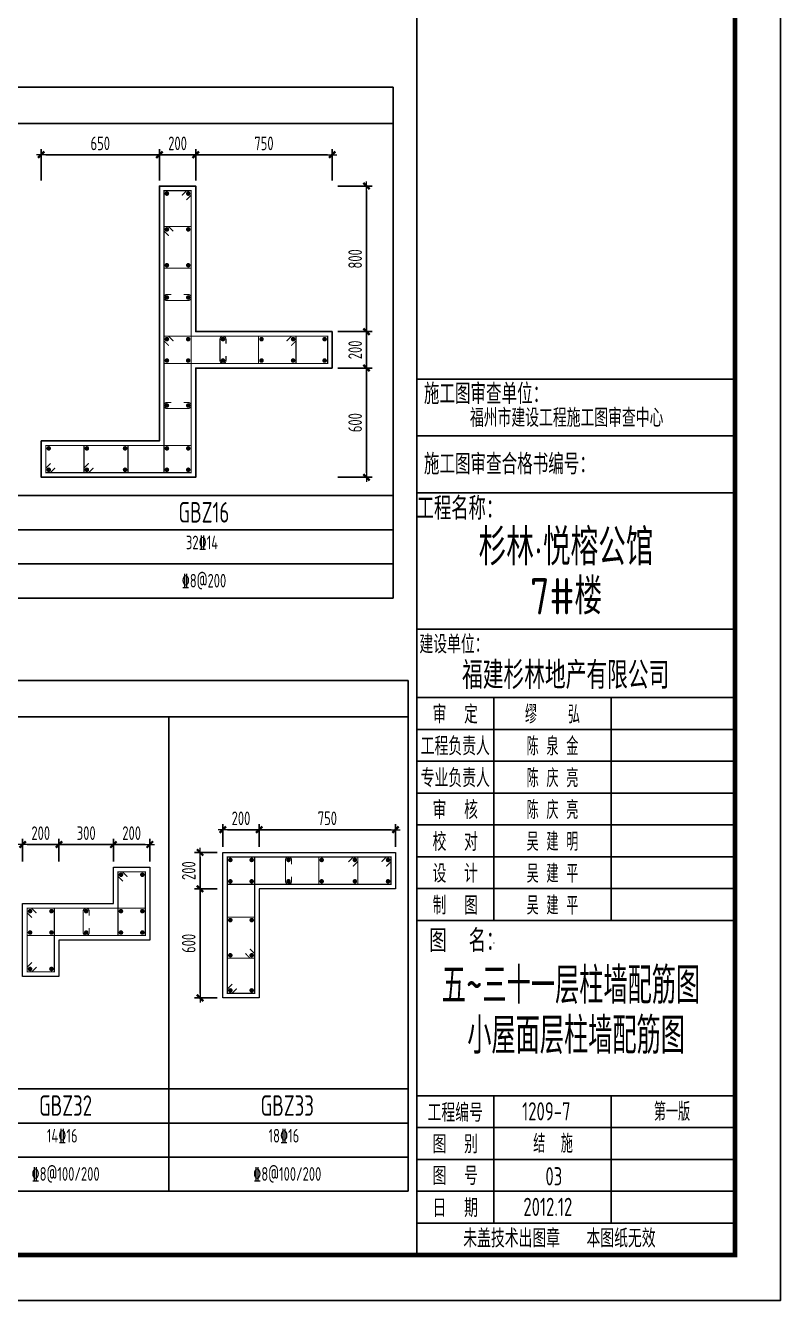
# Model space of a CAD drawing. Extents: x -144902 to 588294, y -160863 to 65494.
# Drawn here: x 47091 to 63700, y -160863 to -132837 of the extents above; entities that cross this region are included whole.
import ezdxf
from ezdxf.enums import TextEntityAlignment as Align

# ---------------------------------------------------------------- set-up
doc = ezdxf.new("R2010")
doc.units = 0
doc.header["$LTSCALE"] = 100
doc.layers.get('0').update_dxf_attribs({"linetype": 'CONTINUOUS'})
doc.layers.get('Defpoints').update_dxf_attribs({"linetype": 'CONTINUOUS'})
for name, color, linetype in [('1508', 2, 'CONTINUOUS'), ('colu', 255, 'CONTINUOUS'), ('PUB_TITLE', 4, 'CONTINUOUS'), ('TAB', 7, 'CONTINUOUS'), ('TEXT', 7, 'CONTINUOUS'), ('tk', 7, 'CONTINUOUS')]:
    doc.layers.add(name, color=color, linetype=linetype)
for name, color, linetype, lineweight in [('REIN', 6, 'CONTINUOUS', 18), ('Z-柱大样外框', 7, 'ByLayer', 18), ('Z-详图标注', 3, 'CONTINUOUS', 18)]:
    doc.layers.add(name, color=color, linetype=linetype, lineweight=lineweight)
doc.styles.add('HZTXT2', font='tssdeng.shx', dxfattribs={"width": 0.7, "bigfont": 'tssdchn.shx'})
doc.styles.get("Standard").update_dxf_attribs({"font": 'tssdeng.shx', "width": 0.7, "bigfont": 'tssdchn.shx'})
doc.styles.add('TCCAD_Dimension', font='Tssdeng.shx', dxfattribs={"width": 0.7, "bigfont": 'tssdchn.shx'})
doc.dimstyles.new('TCCAD_25_100', dxfattribs={"dimtxt": 300, "dimasz": 100, "dimexe": 125, "dimexo": 125, "dimgap": 100, "dimtad": 1, "dimdec": 0, "dimlfac": 0.25, "dimzin": 0, "dimdsep": 46, "dimtxsty": 'TCCAD_Dimension', "dimblk": '_TCDBK25_100', "dimcen": 0, "dimclrt": 7, "dimadec": 0, "dimazin": 0, "dimtfac": 1, "dimtdec": 0, "dimtix": 1, "dimtmove": 2, "dimatfit": 3, "dimfxl": 1, "dimtolj": 1, "dimtzin": 0, "dimarcsym": 0})

# ---------------------------------------------------------------- blocks, each defined once
blk = doc.blocks.new('A1tk')
at = {"layer": 'PUB_TITLE'}
for p, q in [((76100, 20254), (83100, 20254)), ((76100, 19004), (83100, 19004)), ((76100, 17754), (83100, 17754)), ((76100, 14754), (83100, 14754)), ((76100, 13254), (83100, 13254)), ((77791, 13254), (77791, 8354)), ((80377, 13254), (80377, 8354)), ((76100, 12554), (83100, 12554)), ((76100, 11854), (83100, 11854)), ((76100, 11154), (83100, 11154)), ((76100, 10454), (83100, 10454)), ((76100, 9754), (83100, 9754)), ((76100, 9054), (83100, 9054)), ((76100, 8354), (83100, 8354)), ((77791, 7859), (77791, 7854)), ((76100, 4500), (83100, 4500)), ((77791, 4500), (77791, 1700)), ((80377, 4500), (80377, 1700)), ((83100, 4500), (83100, 1700)), ((76100, 3800), (83100, 3800)), ((76100, 3100), (83100, 3100)), ((76100, 2400), (83100, 2400)), ((83100, 1700), (76100, 1700))]:
    blk.add_line(p, q, dxfattribs=at)
at = {"layer": 'tk'}
blk.add_line((76100, 1000), (76100, 58400), dxfattribs=at)
at = {"layer": 'tk', "color": 5}
blk.add_lwpolyline([(0, 0), (0, 59400), (84100, 59400), (84100, 0)], close=True, dxfattribs=at)
at = {"layer": 'tk', "const_width": 100}
blk.add_lwpolyline([(2500, 1000), (83100, 1000), (83100, 58400), (2500, 58400)], close=True, dxfattribs=at)
at = {"width": 0.8}
blk.add_text('福州市建设工程施工图审查中心', height=400, dxfattribs=at).set_placement((77268, 19202))
at = {"layer": 'PUB_TITLE', "style": 'HZTXT2', "width": 0.8}
for s, height, p in [('施工图审查单位：', 450, (77622, 19953)), ('施工图审查合格书编号：', 450, (78136, 18409)), ('日  期', 400, (76945, 2050))]:
    blk.add_text(s, height=height, dxfattribs=at).set_placement(p, align=Align.MIDDLE)
at = {"layer": 'PUB_TITLE', "width": 0.8}
for s, height, p in [('工程名称：', 500, (77047, 17437)), ('杉林·悦榕公馆', 800, (79383, 16604)), ('7#楼', 800, (79383, 15520)), ('建设单位：', 400, (76917, 14445)), ('福建杉林地产有限公司', 600, (79374, 13772)), ('审  定', 400, (76945, 12904)), ('工程负责人', 400, (76945, 12204)), ('专业负责人', 400, (76945, 11504)), ('审  核', 400, (76945, 10804)), ('校  对', 400, (76945, 10104)), ('设  计', 400, (76945, 9404)), ('制  图', 400, (76945, 8704)), ('图  名：', 500, (77188, 7934)), ('工程编号', 400, (76945, 4150)), ('图  别', 400, (76945, 3450)), ('图  号', 400, (76945, 2750)), ('未盖技术出图章   本图纸无效', 400, (79237, 1389))]:
    blk.add_text(s, height=height, dxfattribs=at).set_placement(p, align=Align.MIDDLE)
at = {"layer": 'PUB_TITLE', "linetype": 'ByBlock', "width": 0.7}
for s, p in [('缪    弘', (79084, 12904)), ('陈 泉 金', (79084, 12204)), ('陈 庆 亮', (79084, 11504)), ('陈 庆 亮', (79084, 10804)), ('吴 建 明', (79084, 10104)), ('吴 建 平', (79084, 9404)), ('吴 建 平', (79084, 8704))]:
    blk.add_text(s, height=400, dxfattribs=at).set_placement(p, align=Align.MIDDLE)
for s, p in [('1209-7', (78416, 3958)), ('第一版', (81314, 3950)), ('结  施', (78661, 3250)), ('2012.12', (78443, 1858))]:
    blk.add_text(s, height=400, dxfattribs=at).set_placement(p)
blk = doc.blocks.new('_TCDBK25_100')
blk.add_line((-1, 0), (1, 0))
at = {"const_width": 0.5}
blk.add_lwpolyline([(-0.7, -0.7), (0.7, 0.7)], dxfattribs=at)
blk = doc.blocks.new('*D424')
at = {"layer": 'Defpoints', "color": 0}
for p in [(50037, -135678), (47437, -136367), (50037, -136367)]:
    blk.add_point(p, dxfattribs=at)
at = {"layer": 'Z-详图标注', "color": 0, "lineweight": -2}
for p, q in [((47437, -136242), (47437, -135553)), ((50037, -136242), (50037, -135553)), ((47537, -135678), (49937, -135678))]:
    blk.add_line(p, q, dxfattribs=at)
at = {"layer": 'Z-详图标注', "color": 0, "lineweight": -2, "xscale": 100, "yscale": 100, "zscale": 100, "rotation": 180}
blk.add_blockref('_TCDBK25_100', (47437, -135678), dxfattribs=at)
at = {"layer": 'Z-详图标注', "color": 0, "lineweight": -2, "xscale": 100, "yscale": 100, "zscale": 100}
blk.add_blockref('_TCDBK25_100', (50037, -135678), dxfattribs=at)
at = {"layer": 'Z-详图标注', "color": 7, "insert": (48737, -135428), "char_height": 300, "attachment_point": 5, "style": 'TCCAD_Dimension'}
blk.add_mtext('\\A1;650', dxfattribs=at)
blk = doc.blocks.new('*D425')
at = {"layer": 'Defpoints', "color": 0}
for p in [(50837, -135678), (50037, -136367), (50837, -136367)]:
    blk.add_point(p, dxfattribs=at)
at = {"layer": 'Z-详图标注', "color": 0, "lineweight": -2}
for p, q in [((50037, -136242), (50037, -135553)), ((50837, -136242), (50837, -135553)), ((50137, -135678), (50737, -135678))]:
    blk.add_line(p, q, dxfattribs=at)
at = {"layer": 'Z-详图标注', "color": 0, "lineweight": -2, "xscale": 100, "yscale": 100, "zscale": 100, "rotation": 180}
blk.add_blockref('_TCDBK25_100', (50037, -135678), dxfattribs=at)
at = {"layer": 'Z-详图标注', "color": 0, "lineweight": -2, "xscale": 100, "yscale": 100, "zscale": 100}
blk.add_blockref('_TCDBK25_100', (50837, -135678), dxfattribs=at)
at = {"layer": 'Z-详图标注', "color": 7, "insert": (50437, -135428), "char_height": 300, "attachment_point": 5, "style": 'TCCAD_Dimension'}
blk.add_mtext('\\A1;200', dxfattribs=at)
blk = doc.blocks.new('*D426')
at = {"layer": 'Defpoints', "color": 0}
for p in [(53837, -135678), (50837, -136367), (53837, -136367)]:
    blk.add_point(p, dxfattribs=at)
at = {"layer": 'Z-详图标注', "color": 0, "lineweight": -2}
for p, q in [((50837, -136242), (50837, -135553)), ((53837, -136242), (53837, -135553)), ((50937, -135678), (53737, -135678))]:
    blk.add_line(p, q, dxfattribs=at)
at = {"layer": 'Z-详图标注', "color": 0, "lineweight": -2, "xscale": 100, "yscale": 100, "zscale": 100, "rotation": 180}
blk.add_blockref('_TCDBK25_100', (50837, -135678), dxfattribs=at)
at = {"layer": 'Z-详图标注', "color": 0, "lineweight": -2, "xscale": 100, "yscale": 100, "zscale": 100}
blk.add_blockref('_TCDBK25_100', (53837, -135678), dxfattribs=at)
at = {"layer": 'Z-详图标注', "color": 7, "insert": (52337, -135428), "char_height": 300, "attachment_point": 5, "style": 'TCCAD_Dimension'}
blk.add_mtext('\\A1;750', dxfattribs=at)
blk = doc.blocks.new('*D427')
at = {"layer": 'Defpoints', "color": 0}
for p in [(53837, -136367), (53837, -139567), (54593, -139567)]:
    blk.add_point(p, dxfattribs=at)
at = {"layer": 'Z-详图标注', "color": 0, "lineweight": -2}
for p, q in [((53962, -136367), (54718, -136367)), ((54593, -136467), (54593, -139467)), ((53962, -139567), (54718, -139567))]:
    blk.add_line(p, q, dxfattribs=at)
at = {"layer": 'Z-详图标注', "color": 0, "lineweight": -2, "xscale": 100, "yscale": 100, "zscale": 100}
for p, rotation in [((54593, -136367), 90), ((54593, -139567), 270)]:
    blk.add_blockref('_TCDBK25_100', p, dxfattribs=dict(at, rotation=rotation))
at = {"layer": 'Z-详图标注', "color": 7, "insert": (54343, -137967), "char_height": 300, "attachment_point": 5, "rotation": 90, "style": 'TCCAD_Dimension'}
blk.add_mtext('\\A1;800', dxfattribs=at)
blk = doc.blocks.new('*D428')
at = {"layer": 'Defpoints', "color": 0}
for p in [(53837, -139567), (53837, -140367), (54593, -140367)]:
    blk.add_point(p, dxfattribs=at)
at = {"layer": 'Z-详图标注', "color": 0, "lineweight": -2}
for p, q in [((53962, -139567), (54718, -139567)), ((54593, -139667), (54593, -140267)), ((53962, -140367), (54718, -140367))]:
    blk.add_line(p, q, dxfattribs=at)
at = {"layer": 'Z-详图标注', "color": 0, "lineweight": -2, "xscale": 100, "yscale": 100, "zscale": 100}
for p, rotation in [((54593, -139567), 90), ((54593, -140367), 270)]:
    blk.add_blockref('_TCDBK25_100', p, dxfattribs=dict(at, rotation=rotation))
at = {"layer": 'Z-详图标注', "color": 7, "insert": (54343, -139967), "char_height": 300, "attachment_point": 5, "rotation": 90, "style": 'TCCAD_Dimension'}
blk.add_mtext('\\A1;200', dxfattribs=at)
blk = doc.blocks.new('*D429')
at = {"layer": 'Defpoints', "color": 0}
for p in [(53837, -140367), (53837, -142767), (54593, -142767)]:
    blk.add_point(p, dxfattribs=at)
at = {"layer": 'Z-详图标注', "color": 0, "lineweight": -2}
for p, q in [((53962, -140367), (54718, -140367)), ((54593, -140467), (54593, -142667)), ((53962, -142767), (54718, -142767))]:
    blk.add_line(p, q, dxfattribs=at)
at = {"layer": 'Z-详图标注', "color": 0, "lineweight": -2, "xscale": 100, "yscale": 100, "zscale": 100}
for p, rotation in [((54593, -140367), 90), ((54593, -142767), 270)]:
    blk.add_blockref('_TCDBK25_100', p, dxfattribs=dict(at, rotation=rotation))
at = {"layer": 'Z-详图标注', "color": 7, "insert": (54343, -141567), "char_height": 300, "attachment_point": 5, "rotation": 90, "style": 'TCCAD_Dimension'}
blk.add_mtext('\\A1;600', dxfattribs=at)
blk = doc.blocks.new('*D434')
at = {"layer": 'Defpoints', "color": 0}
for p in [(47827, -150840), (47027, -151340), (47827, -151340)]:
    blk.add_point(p, dxfattribs=at)
at = {"layer": 'Z-详图标注', "color": 0, "lineweight": -2}
for p, q in [((47027, -151215), (47027, -150715)), ((47827, -151215), (47827, -150715)), ((47127, -150840), (47727, -150840))]:
    blk.add_line(p, q, dxfattribs=at)
at = {"layer": 'Z-详图标注', "color": 0, "lineweight": -2, "xscale": 100, "yscale": 100, "zscale": 100, "rotation": 180}
blk.add_blockref('_TCDBK25_100', (47027, -150840), dxfattribs=at)
at = {"layer": 'Z-详图标注', "color": 0, "lineweight": -2, "xscale": 100, "yscale": 100, "zscale": 100}
blk.add_blockref('_TCDBK25_100', (47827, -150840), dxfattribs=at)
at = {"layer": 'Z-详图标注', "color": 7, "insert": (47427, -150590), "char_height": 300, "attachment_point": 5, "style": 'TCCAD_Dimension'}
blk.add_mtext('\\A1;200', dxfattribs=at)
blk = doc.blocks.new('*D435')
at = {"layer": 'Defpoints', "color": 0}
for p in [(49027, -150840), (47827, -151340), (49027, -151340)]:
    blk.add_point(p, dxfattribs=at)
at = {"layer": 'Z-详图标注', "color": 0, "lineweight": -2}
for p, q in [((47827, -151215), (47827, -150715)), ((49027, -151215), (49027, -150715)), ((47927, -150840), (48927, -150840))]:
    blk.add_line(p, q, dxfattribs=at)
at = {"layer": 'Z-详图标注', "color": 0, "lineweight": -2, "xscale": 100, "yscale": 100, "zscale": 100, "rotation": 180}
blk.add_blockref('_TCDBK25_100', (47827, -150840), dxfattribs=at)
at = {"layer": 'Z-详图标注', "color": 0, "lineweight": -2, "xscale": 100, "yscale": 100, "zscale": 100}
blk.add_blockref('_TCDBK25_100', (49027, -150840), dxfattribs=at)
at = {"layer": 'Z-详图标注', "color": 7, "insert": (48427, -150590), "char_height": 300, "attachment_point": 5, "style": 'TCCAD_Dimension'}
blk.add_mtext('\\A1;300', dxfattribs=at)
blk = doc.blocks.new('*D436')
at = {"layer": 'Defpoints', "color": 0}
for p in [(49827, -150840), (49027, -151340), (49827, -151340)]:
    blk.add_point(p, dxfattribs=at)
at = {"layer": 'Z-详图标注', "color": 0, "lineweight": -2}
for p, q in [((49027, -151215), (49027, -150715)), ((49827, -151215), (49827, -150715)), ((49127, -150840), (49727, -150840))]:
    blk.add_line(p, q, dxfattribs=at)
at = {"layer": 'Z-详图标注', "color": 0, "lineweight": -2, "xscale": 100, "yscale": 100, "zscale": 100, "rotation": 180}
blk.add_blockref('_TCDBK25_100', (49027, -150840), dxfattribs=at)
at = {"layer": 'Z-详图标注', "color": 0, "lineweight": -2, "xscale": 100, "yscale": 100, "zscale": 100}
blk.add_blockref('_TCDBK25_100', (49827, -150840), dxfattribs=at)
at = {"layer": 'Z-详图标注', "color": 7, "insert": (49427, -150590), "char_height": 300, "attachment_point": 5, "style": 'TCCAD_Dimension'}
blk.add_mtext('\\A1;200', dxfattribs=at)
blk = doc.blocks.new('*D440')
at = {"layer": 'Defpoints', "color": 0}
for p in [(52232, -150514), (52232, -151014), (55232, -151014)]:
    blk.add_point(p, dxfattribs=at)
at = {"layer": 'Z-详图标注', "color": 0, "lineweight": -2}
for p, q in [((52232, -150889), (52232, -150389)), ((55232, -150889), (55232, -150389)), ((55132, -150514), (52332, -150514))]:
    blk.add_line(p, q, dxfattribs=at)
at = {"layer": 'Z-详图标注', "color": 0, "lineweight": -2, "xscale": 100, "yscale": 100, "zscale": 100, "rotation": 180}
blk.add_blockref('_TCDBK25_100', (52232, -150514), dxfattribs=at)
at = {"layer": 'Z-详图标注', "color": 0, "lineweight": -2, "xscale": 100, "yscale": 100, "zscale": 100}
blk.add_blockref('_TCDBK25_100', (55232, -150514), dxfattribs=at)
at = {"layer": 'Z-详图标注', "color": 7, "insert": (53732, -150264), "char_height": 300, "attachment_point": 5, "style": 'TCCAD_Dimension'}
blk.add_mtext('\\A1;750', dxfattribs=at)
blk = doc.blocks.new('*D441')
at = {"layer": 'Defpoints', "color": 0}
for p in [(51432, -150514), (51432, -151014), (52232, -151014)]:
    blk.add_point(p, dxfattribs=at)
at = {"layer": 'Z-详图标注', "color": 0, "lineweight": -2}
for p, q in [((51432, -150889), (51432, -150389)), ((52232, -150889), (52232, -150389)), ((52132, -150514), (51532, -150514))]:
    blk.add_line(p, q, dxfattribs=at)
at = {"layer": 'Z-详图标注', "color": 0, "lineweight": -2, "xscale": 100, "yscale": 100, "zscale": 100, "rotation": 180}
blk.add_blockref('_TCDBK25_100', (51432, -150514), dxfattribs=at)
at = {"layer": 'Z-详图标注', "color": 0, "lineweight": -2, "xscale": 100, "yscale": 100, "zscale": 100}
blk.add_blockref('_TCDBK25_100', (52232, -150514), dxfattribs=at)
at = {"layer": 'Z-详图标注', "color": 7, "insert": (51832, -150264), "char_height": 300, "attachment_point": 5, "style": 'TCCAD_Dimension'}
blk.add_mtext('\\A1;200', dxfattribs=at)
blk = doc.blocks.new('*D442')
at = {"layer": 'Defpoints', "color": 0}
for p in [(51432, -151014), (50932, -151814), (51432, -151814)]:
    blk.add_point(p, dxfattribs=at)
at = {"layer": 'Z-详图标注', "color": 0, "lineweight": -2}
for p, q in [((51307, -151014), (50807, -151014)), ((50932, -151114), (50932, -151714)), ((51307, -151814), (50807, -151814))]:
    blk.add_line(p, q, dxfattribs=at)
at = {"layer": 'Z-详图标注', "color": 0, "lineweight": -2, "xscale": 100, "yscale": 100, "zscale": 100}
for p, rotation in [((50932, -151014), 90), ((50932, -151814), 270)]:
    blk.add_blockref('_TCDBK25_100', p, dxfattribs=dict(at, rotation=rotation))
at = {"layer": 'Z-详图标注', "color": 7, "insert": (50682, -151414), "char_height": 300, "attachment_point": 5, "rotation": 90, "style": 'TCCAD_Dimension'}
blk.add_mtext('\\A1;200', dxfattribs=at)
blk = doc.blocks.new('*D443')
at = {"layer": 'Defpoints', "color": 0}
for p in [(51432, -151814), (50932, -154212), (51432, -154212)]:
    blk.add_point(p, dxfattribs=at)
at = {"layer": 'Z-详图标注', "color": 0, "lineweight": -2}
for p, q in [((51307, -151814), (50807, -151814)), ((50932, -151914), (50932, -154112)), ((51307, -154212), (50807, -154212))]:
    blk.add_line(p, q, dxfattribs=at)
at = {"layer": 'Z-详图标注', "color": 0, "lineweight": -2, "xscale": 100, "yscale": 100, "zscale": 100}
for p, rotation in [((50932, -151814), 90), ((50932, -154212), 270)]:
    blk.add_blockref('_TCDBK25_100', p, dxfattribs=dict(at, rotation=rotation))
at = {"layer": 'Z-详图标注', "color": 7, "insert": (50682, -153013), "char_height": 300, "attachment_point": 5, "rotation": 90, "style": 'TCCAD_Dimension'}
blk.add_mtext('\\A1;600', dxfattribs=at)

msp = doc.modelspace()

# ---------------------------------------------------------------- linework, layer by layer
at = {"layer": 'colu', "color": 1, "elevation": 0}
msp.add_lwpolyline([(47437.179, -141967.519), (47437.206, -142767.544), (50837.182, -142767.306), (50837.182, -140367.033), (53837.188, -140367.003), (53837.174, -139567.003), (50837.186, -139567.033), (50837.182, -136367.337), (50037.166, -136367.337), (50037.182, -141967.361), (47437.179, -141967.519)], dxfattribs=at)
at = {"layer": 'REIN', "color": 210, "const_width": 25, "elevation": 0}
for points in [[(50531.116, -136573.403), (50637.182, -136467.337), (50737.182, -136467.337), (50737.182, -142667.313), (50137.184, -142667.355), (50137.166, -136467.337), (50737.182, -136467.337), (50737.182, -136567.337), (50631.116, -136673.403)], [(50243.227, -139873.069), (50137.161, -139767.003), (50137.161, -139667.003), (53737.174, -139667.003), (53737.174, -140266.974), (50137.161, -140266.974), (50137.161, -139667.003), (50237.161, -139667.003), (50343.227, -139773.069)], [(47743.259, -142561.457), (47637.2, -142667.53), (47537.2, -142667.537), (47537.164, -142067.513), (50737.182, -142067.318), (50737.182, -142667.313), (47537.2, -142667.537), (47537.194, -142567.537), (47643.253, -142461.464)]]:
    msp.add_lwpolyline(points, dxfattribs=at)
at = {"layer": 'REIN', "color": 6, "const_width": 50, "elevation": 0}
for points in [[(50177.166, -136532.337, 1), (50227.166, -136532.337, 1)], [(50647.182, -136532.337, 1), (50697.182, -136532.337, 1)], [(50177.168, -137318.91, 1), (50227.168, -137318.91, 1)], [(50647.182, -137318.906, 1), (50697.182, -137318.906, 1)], [(50177.171, -138107.483, 1), (50227.171, -138107.483, 1)], [(50647.182, -138107.475, 1), (50697.182, -138107.475, 1)], [(50202.173, -138841.055, 1), (50202.173, -138791.055, 1)], [(50672.173, -138841.055, 1), (50672.173, -138791.055, 1)], [(50177.161, -139732.003, 1), (50227.161, -139732.003, 1)], [(50645.736, -139732.003, 1), (50695.736, -139732.003, 1)], [(51435.678, -139707.003, 1), (51435.678, -139757.003, 1)], [(52259.168, -139732.003, 1), (52309.168, -139732.003, 1)], [(52953.171, -139732.003, 1), (53003.171, -139732.003, 1)], [(53647.174, -139732.003, 1), (53697.174, -139732.003, 1)], [(50177.161, -140201.974, 1), (50227.161, -140201.974, 1)], [(50645.736, -140201.974, 1), (50695.736, -140201.974, 1)], [(51435.678, -140177.003, 1), (51435.678, -140227.003, 1)], [(52259.168, -140201.974, 1), (52309.168, -140201.974, 1)], [(52953.171, -140201.974, 1), (53003.171, -140201.974, 1)], [(53647.174, -140201.974, 1), (53697.174, -140201.974, 1)], [(50202.173, -141215.426, 1), (50202.173, -141165.426, 1)], [(50672.173, -141215.426, 1), (50672.173, -141165.426, 1)], [(47577.168, -142132.509, 1), (47627.168, -142132.509, 1)], [(48417.172, -142132.458, 1), (48467.172, -142132.458, 1)], [(49257.177, -142132.407, 1), (49307.177, -142132.407, 1)], [(50177.182, -142132.351, 1), (50227.182, -142132.351, 1)], [(50647.182, -142132.322, 1), (50697.182, -142132.322, 1)], [(47577.196, -142602.532, 1), (47627.196, -142602.532, 1)], [(48417.192, -142602.474, 1), (48467.192, -142602.474, 1)], [(49257.188, -142602.415, 1), (49307.188, -142602.415, 1)], [(50177.184, -142602.35, 1), (50227.184, -142602.35, 1)], [(50647.182, -142602.318, 1), (50697.182, -142602.318, 1)]]:
    msp.add_lwpolyline(points, format="xyb", close=True, dxfattribs=at)
at = {"layer": 'REIN', "color": 6, "const_width": 25, "elevation": 0}
for points in [[(50243.235, -137459.976), (50137.169, -137353.911), (50137.168, -137253.911), (50737.182, -137253.905), (50737.182, -138172.474), (50137.171, -138172.485), (50137.168, -137253.911), (50237.168, -137253.91), (50343.235, -137359.975)], [(52837.105, -139773.069), (52943.171, -139667.003), (53043.171, -139667.003), (53043.171, -140266.974), (52219.168, -140266.974), (52219.168, -139667.003), (53043.171, -139667.003), (53043.171, -139767.003), (52937.105, -139873.069)], [(48583.255, -142561.399), (48477.195, -142667.471), (48377.195, -142667.478), (48377.17, -142067.462), (49347.176, -142067.403), (49347.189, -142667.41), (48377.195, -142667.478), (48377.191, -142567.478), (48483.251, -142461.406)]]:
    msp.add_lwpolyline(points, dxfattribs=at)
for points in [[(50572.173, -138751.055), (50672.173, -138751.055, -1), (50672.173, -138881.055), (50202.173, -138881.055, -1), (50202.173, -138751.055), (50302.173, -138751.055)], [(51500.678, -140102.003), (51500.678, -140202.003, -1), (51370.678, -140202.003), (51370.678, -139732.003, -1), (51500.678, -139732.003), (51500.678, -139832.003)], [(50572.173, -141125.426), (50672.173, -141125.426, -1), (50672.173, -141255.426), (50202.173, -141255.426, -1), (50202.173, -141125.426), (50302.173, -141125.426)]]:
    msp.add_lwpolyline(points, format="xyb", dxfattribs=at)
at = {"layer": 'REIN', "color": 100, "const_width": 25, "elevation": 0}
for points in [[(51738.258, -154006.128), (51632.192, -154112.194), (51532.192, -154112.194), (51532.192, -151113.937), (52132.192, -151113.937), (52132.192, -154112.194), (51532.192, -154112.194), (51532.192, -154012.194), (51638.258, -153906.128)], [(54926.126, -151220.003), (55032.192, -151113.937), (55132.192, -151113.937), (55132.192, -151713.937), (51532.192, -151713.937), (51532.192, -151113.937), (55132.192, -151113.937), (55132.192, -151213.937), (55026.126, -151320.003)], [(54196.126, -151220.003), (54302.192, -151113.937), (54402.192, -151113.937), (54402.192, -151713.937), (53542.192, -151713.937), (53542.192, -151113.937), (54402.192, -151113.937), (54402.192, -151213.937), (54296.126, -151320.003)], [(49232.97, -151645.763), (49126.904, -151539.697), (49126.904, -151439.697), (49726.904, -151439.697), (49726.904, -152839.697), (49126.904, -152839.697), (49126.904, -151439.697), (49226.904, -151439.697), (49332.97, -151545.763)], [(47332.97, -153533.631), (47226.904, -153639.697), (47126.904, -153639.697), (47126.904, -152239.697), (47726.904, -152239.697), (47726.904, -153639.697), (47126.904, -153639.697), (47126.904, -153539.697), (47232.97, -153433.631)], [(47232.97, -152445.763), (47126.904, -152339.697), (47126.904, -152239.697), (49726.904, -152239.697), (49726.904, -152839.697), (47126.904, -152839.697), (47126.904, -152239.697), (47226.904, -152239.697), (47332.97, -152345.763)], [(52026.126, -153133.375), (52132.192, -153239.441), (52132.192, -153339.441), (51532.192, -153339.441), (51532.192, -152436.689), (52132.192, -152436.689), (52132.192, -153339.441), (52032.192, -153339.441), (51926.126, -153233.375)]]:
    msp.add_lwpolyline(points, dxfattribs=at)
at = {"layer": 'REIN', "color": 100, "const_width": 50, "elevation": 0}
for points in [[(51572.192, -151178.937, 1), (51622.192, -151178.937, 1)], [(52042.192, -151178.937, 1), (52092.192, -151178.937, 1)], [(52852.192, -151178.937, 1), (52902.192, -151178.937, 1)], [(53582.192, -151178.937, 1), (53632.192, -151178.937, 1)], [(54312.192, -151178.937, 1), (54362.192, -151178.937, 1)], [(55042.192, -151178.937, 1), (55092.192, -151178.937, 1)], [(49166.904, -151504.697, 1), (49216.904, -151504.697, 1)], [(49636.904, -151504.697, 1), (49686.904, -151504.697, 1)], [(51572.192, -151648.937, 1), (51622.192, -151648.937, 1)], [(52042.192, -151648.937, 1), (52092.192, -151648.937, 1)], [(52852.192, -151648.937, 1), (52902.192, -151648.937, 1)], [(53582.192, -151648.937, 1), (53632.192, -151648.937, 1)], [(54312.192, -151648.937, 1), (54362.192, -151648.937, 1)], [(55042.192, -151648.937, 1), (55092.192, -151648.937, 1)], [(47166.904, -152304.697, 1), (47216.904, -152304.697, 1)], [(47636.904, -152304.697, 1), (47686.904, -152304.697, 1)], [(48401.904, -152304.697, 1), (48451.904, -152304.697, 1)], [(49166.904, -152304.697, 1), (49216.904, -152304.697, 1)], [(49636.904, -152304.697, 1), (49686.904, -152304.697, 1)], [(51572.192, -152501.689, 1), (51622.192, -152501.689, 1)], [(52042.192, -152501.689, 1), (52092.192, -152501.689, 1)], [(47166.904, -152774.697, 1), (47216.904, -152774.697, 1)], [(47636.904, -152774.697, 1), (47686.904, -152774.697, 1)], [(48401.904, -152774.697, 1), (48451.904, -152774.697, 1)], [(49166.904, -152774.697, 1), (49216.904, -152774.697, 1)], [(49636.904, -152774.697, 1), (49686.904, -152774.697, 1)], [(51572.192, -153274.441, 1), (51622.192, -153274.441, 1)], [(52042.192, -153274.441, 1), (52092.192, -153274.441, 1)], [(47166.904, -153574.697, 1), (47216.904, -153574.697, 1)], [(47636.904, -153574.697, 1), (47686.904, -153574.697, 1)], [(51572.192, -154047.194, 1), (51622.192, -154047.194, 1)], [(52042.192, -154047.194, 1), (52092.192, -154047.194, 1)]]:
    msp.add_lwpolyline(points, format="xyb", close=True, dxfattribs=at)
at = {"layer": 'REIN', "color": 100, "const_width": 25, "elevation": 0}
for points in [[(52942.192, -151548.937), (52942.192, -151648.937, -1), (52812.192, -151648.937), (52812.192, -151178.937, -1), (52942.192, -151178.937), (52942.192, -151278.937)], [(48491.904, -152674.697), (48491.904, -152774.697, -1), (48361.904, -152774.697), (48361.904, -152304.697, -1), (48491.904, -152304.697), (48491.904, -152404.697)]]:
    msp.add_lwpolyline(points, format="xyb", dxfattribs=at)
at = {"layer": 'TAB'}
for p, q in [((-17640.345, -134192.458), (55181.653, -134192.458, 0)), ((55181.653, -145421.4, 0), (55181.653, -134192.458, 0)), ((-15840.345, -134990.822), (55181.653, -134990.822, 0)), ((-17640.345, -143171.4, 0), (55181.653, -143171.4, 0)), ((-17640.345, -143921.4, 0), (55181.653, -143921.4, 0)), ((-17640.345, -144671.4, 0), (55181.653, -144671.4, 0)), ((55181.653, -145421.4, 0), (-17640.345, -145421.4, 0)), ((-17640.345, -145421.4, 0), (55181.653, -145421.4, 0)), ((-17640.345, -147232.637, 0), (55508.68, -147232.637, 0)), ((55508.68, -147232.637, 0), (55508.68, -158461.579, 0)), ((-15840.345, -148031.001, 0), (55508.68, -148031.001, 0)), ((50245.469, -148031.001, 0), (50245.469, -158461.579, 0)), ((-17640.345, -156211.579, 0), (55508.68, -156211.579, 0)), ((-17640.345, -156961.579, 0), (55508.68, -156961.579, 0)), ((-17640.345, -157711.579, 0), (55508.68, -157711.579, 0)), ((-17640.345, -158461.579, 0), (55508.68, -158461.579, 0)), ((55508.68, -158461.579, 0), (-17640.345, -158461.579, 0))]:
    msp.add_line(p, q, dxfattribs=at)
at = {"layer": 'Z-柱大样外框', "color": 100, "elevation": 0}
for points in [[(51432.192, -154212.194), (51432.192, -151013.937), (55232.192, -151013.937), (55232.192, -151813.937), (52232.192, -151813.937), (52232.192, -154212.194)], [(49826.904, -151339.697), (49826.904, -152939.697), (47826.904, -152939.697), (47826.904, -153739.697), (47026.904, -153739.697), (47026.904, -152139.697), (49026.904, -152139.697), (49026.904, -151339.697)]]:
    msp.add_lwpolyline(points, close=True, dxfattribs=at)

# ---------------------------------------------------------------- block references
at = {"layer": '1508'}
msp.add_blockref('A1tk', (-20399.668, -160862.678), dxfattribs=at)

# ---------------------------------------------------------------- texts
at = {"layer": 'PUB_TITLE', "linetype": 'ByBlock', "width": 0.7}
msp.add_text('03', height=400, dxfattribs=at).set_placement((58528.081, -158332.983))
at = {"layer": 'TAB', "color": 100, "width": 0.7}
for s, height, p in [('GBZ16', 450, (51016.524, -143537.746, 0)), ('GBZ32', 450, (47973.196, -156577.925, 0)), ('GBZ33', 450, (52849.244, -156577.925, 0)), ('%%1328@100/200', 300, (47973.196, -158080.81, 0)), ('%%1328@100/200', 300, (52849.244, -158080.81, 0))]:
    msp.add_text(s, height=height, dxfattribs=at).set_placement(p, align=Align.MIDDLE_CENTER)
at = {"layer": 'TAB', "color": 7, "width": 0.7}
msp.add_text('32%%13214', height=300, dxfattribs=at).set_placement((50620.755, -144440.631, 0), align=Align.BOTTOM_LEFT)
msp.add_text('%%1328@200', height=300, dxfattribs=at).set_placement((51016.524, -145040.631, 0), align=Align.MIDDLE_CENTER)
at = {"layer": 'TAB', "color": 100, "width": 0.7}
for s, p in [('14%%13216', (47561.273, -157480.81, 0)), ('18%%13216', (52437.321, -157480.81, 0))]:
    msp.add_text(s, height=300, dxfattribs=at).set_placement(p, align=Align.BOTTOM_LEFT)
at = {"layer": 'TEXT', "width": 0.7}
for s, p in [('五~三十一层柱墙配筋图', (56248.255, -154579.111)), ('小屋面层柱墙配筋图', (56809.785, -155679.922))]:
    msp.add_text(s, height=800, dxfattribs=at).set_placement(p, align=Align.BOTTOM_LEFT)

# ---------------------------------------------------------------- dimensions: what is measured, and where the dimension line sits
at = {"layer": 'Z-详图标注'}
for base, p1, p2, picture, middle in [((50037.182, -135677.66), (47437.179, -136367.337), (50037.182, -136367.337), '*D424', (48737.181, -135427.66)), ((50837.182, -135677.66), (50037.182, -136367.337), (50837.182, -136367.337), '*D425', (50437.182, -135427.66)), ((53837.174, -135677.66), (50837.182, -136367.337), (53837.174, -136367.337), '*D426', (52337.178, -135427.66))]:
    dim = msp.add_linear_dim(base=base, p1=p1, p2=p2, dimstyle='TCCAD_25_100', dxfattribs=at)
    dim.commit()
    dim.dimension.update_dxf_attribs({"geometry": picture, "text_midpoint": middle})
for base, p1, p2, picture, middle in [((54592.96, -139567.033), (53837.174, -136367.337), (53837.174, -139567.033), '*D427', (54342.96, -137967.185)), ((54592.96, -140367.003), (53837.174, -139567.033), (53837.174, -140367.003), '*D428', (54342.96, -139967.018)), ((54592.96, -142767.306), (53837.174, -140367.003), (53837.174, -142767.306), '*D429', (54342.96, -141567.154))]:
    dim = msp.add_linear_dim(base=base, p1=p1, p2=p2, angle=90, dimstyle='TCCAD_25_100', dxfattribs=at)
    dim.commit()
    dim.dimension.update_dxf_attribs({"geometry": picture, "text_midpoint": middle})
at = {"layer": 'Z-详图标注', "color": 100}
for base, p1, p2, angle, picture, middle in [((51432.192, -150513.937, 0), (52232.192, -151013.937, 0), (51432.192, -151013.937, 0), 180, '*D441', (51832.192, -150263.937, 0)), ((52232.192, -150513.937, 0), (55232.192, -151013.937, 0), (52232.192, -151013.937, 0), 180, '*D440', (53732.192, -150263.937, 0)), ((50932.192, -151813.937, 0), (51432.192, -151013.937, 0), (51432.192, -151813.937, 0), 270, '*D442', (50682.192, -151413.937, 0)), ((50932.192, -154212.194, 0), (51432.192, -151813.937, 0), (51432.192, -154212.194, 0), 270, '*D443', (50682.192, -153013.065, 0))]:
    dim = msp.add_linear_dim(base=base, p1=p1, p2=p2, angle=angle, dimstyle='TCCAD_25_100', dxfattribs=at)
    dim.commit()
    dim.dimension.update_dxf_attribs({"geometry": picture, "text_midpoint": middle})
for base, p1, p2, picture, middle in [((47826.904, -150839.697, 0), (47026.904, -151339.697, 0), (47826.904, -151339.697, 0), '*D434', (47426.904, -150589.697, 0)), ((49026.904, -150839.697, 0), (47826.904, -151339.697, 0), (49026.904, -151339.697, 0), '*D435', (48426.904, -150589.697, 0)), ((49826.904, -150839.697, 0), (49026.904, -151339.697, 0), (49826.904, -151339.697, 0), '*D436', (49426.904, -150589.697, 0))]:
    dim = msp.add_linear_dim(base=base, p1=p1, p2=p2, dimstyle='TCCAD_25_100', dxfattribs=at)
    dim.commit()
    dim.dimension.update_dxf_attribs({"geometry": picture, "text_midpoint": middle})

doc.saveas('drawing.dxf')
